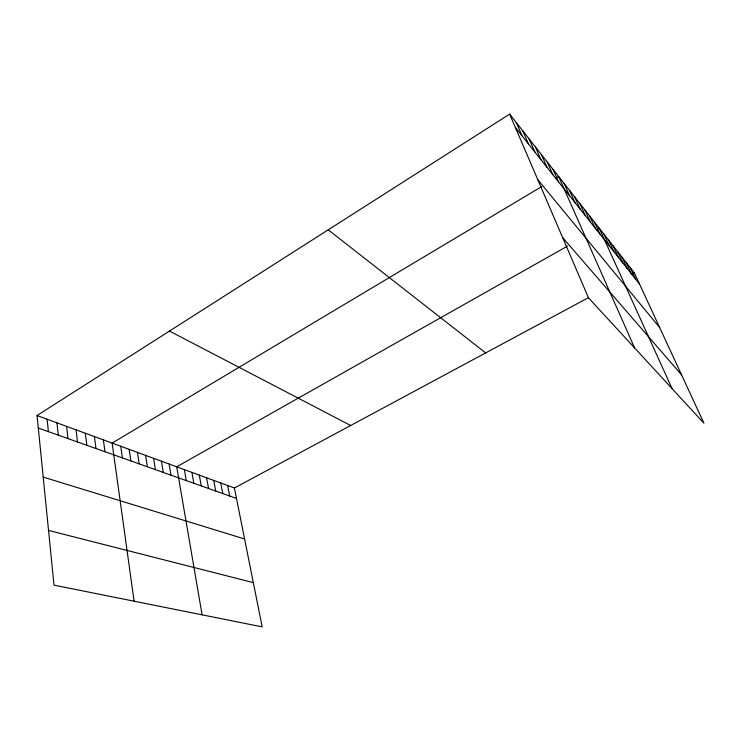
<?xml version="1.0" encoding="UTF-8"?>
<svg xmlns="http://www.w3.org/2000/svg" width="741" height="741" viewBox="0 0 741 741"><rect width="100%" height="100%" fill="white"/><g stroke="black" fill="none" stroke-linecap="round" stroke-linejoin="round"><path stroke-width="1.11" d="M37.05 415.525L234.406 487.995L262.175 626.877L54.01 585.149L37.05 415.525L509.651 114.123L634.407 272.957L703.95 423.231L588.511 297.863L509.651 114.123M541.699 186.593L112.141 443.099L134.102 601.21M555.833 178.146L558.631 176.478L634.611 347.927M567.486 246.114L176.701 466.811L202.098 614.835M596.236 229.877L599.237 228.182L672.059 388.599M234.406 487.995L588.53 297.623M631.378 274.587L634.407 272.957M48.535 530.426L253.329 582.621M43.21 477.093L244.604 538.985M38.3 428.048L236.49 498.424M169.485 331.07L350.669 425.491M328.217 229.83L485.661 352.92M562.632 237.583L681.563 374.853M537.818 179.757L659.703 327.615M515.338 127.378L639.557 284.081M630.332 267.76L635.5 278.968M626.164 262.453L631.36 273.744M621.912 257.044L627.136 268.409M617.568 251.514L622.82 262.962M613.131 245.864L618.411 257.405M608.602 240.103L613.9 251.718M603.971 234.202L609.297 245.91M594.551 222.207L599.923 234.082M589.753 216.103L595.153 228.071M584.853 209.86L590.281 221.911M579.842 203.488L585.288 215.622M574.72 196.958L580.194 209.184M569.477 190.289L574.97 202.608M564.114 183.462L569.634 195.874M553.018 169.328L558.575 181.916M547.266 162.01L552.842 174.691M541.375 154.508L546.969 167.29M535.335 146.829L540.958 159.704M529.157 138.956L534.798 151.924M522.813 130.888L528.472 143.949M516.32 122.608L521.988 135.77M227.617 485.503L229.682 496.007M220.716 482.975L222.763 493.552M213.704 480.39L215.724 491.051M206.563 477.769L208.564 488.504M199.292 475.101L201.265 485.92M191.9 472.387L193.846 483.28M184.37 469.618L186.297 480.603M169.133 464.023L171.004 475.166M161.427 461.198L163.261 472.425M153.582 458.318L155.388 469.627M145.588 455.382L147.366 466.774M137.456 452.399L139.197 463.875M129.175 449.352L130.879 460.921M120.737 446.258L122.404 457.91M103.379 439.885L104.963 451.723M94.45 436.606L95.997 448.537M85.345 433.263L86.845 445.285M76.064 429.854L77.518 441.979M66.597 426.381L68.005 438.598M56.946 422.833L58.307 435.152M47.1 419.221L48.406 431.642"/></g></svg>
